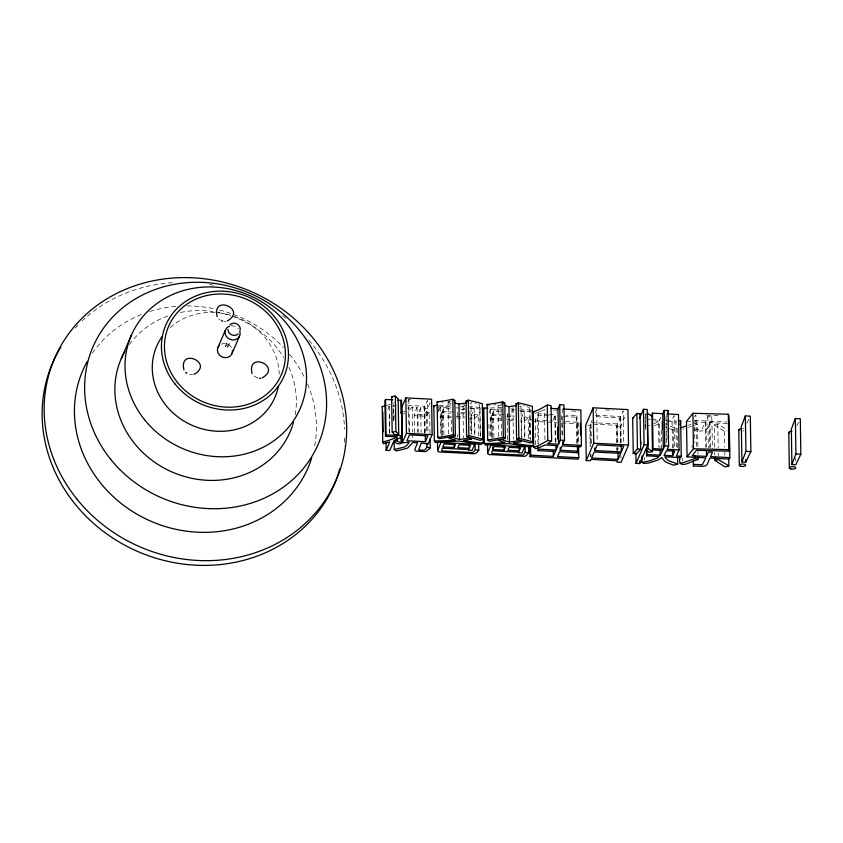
<?xml version="1.0" encoding="UTF-8"?>
<svg xmlns="http://www.w3.org/2000/svg" width="843" height="843" viewBox="0 0 843 843"><rect width="100%" height="100%" fill="white"/><g stroke="black" fill="none" stroke-linecap="round" stroke-linejoin="round"><path stroke-width="0.63" stroke-dasharray="4.21 3.16" d="M441.258 435.778L441.026 414.292L441.679 412.775L450.499 413.228M491.227 437.064L490.921 417.232L491.669 415.367L501.743 415.894M414.461 432.617L414.176 414.25L417.085 407.295L412.248 407.053L407.928 411.964M430.004 433.492L429.667 412.501A31.918 12.392 -0.9 0 1 426.347 411.742L425.315 413.281A37.408 14.521 -0.9 0 1 424.619 414.145L423.829 414.651A2.139 0.832 -0.9 0 1 423.06 414.84L418.518 414.598A1.633 0.632 -0.9 0 1 418.149 414.408L420.699 407.485L424.261 407.675L424.651 432.596M225.471 346.262L226.872 343.017M227.715 347.242A1.222 1.117 23.3 0 0 226.419 345.619A1.222 1.117 23.3 0 0 225.65 347.39A1.222 1.117 23.3 0 0 227.715 347.242L229.117 343.997A1.222 1.117 23.3 0 0 227.821 342.374A1.222 1.117 23.3 0 0 227.041 344.144A1.222 1.117 23.3 0 0 229.117 343.997M387.885 409.624L389.255 406.442L386.905 407.158M407.875 401.805L408.876 399.466L412.575 399.656M424.303 433.418L424.261 407.675M425.272 432.522L424.861 406.284L427.38 400.425L427.917 433.608M430.067 402.764L427.517 408.676L423.903 408.497M438.571 411.289L440.404 407.053L450.794 407.591M442.607 435.093L442.238 411.468L443.502 408.539L451.089 408.929M470.289 408.602L474.177 408.802L471.543 414.925L471.859 434.609M489.024 412.828L490.394 409.645L502.08 410.256M492.597 437.686L492.228 414.071L493.492 411.131L501.079 411.521M507.655 439.772L507.265 414.851L508.108 412.891M520.268 411.194L524.167 411.395L521.532 417.517L521.849 437.201M538.013 444.061L537.56 415.199L538.192 413.723L548.066 414.24M553.166 419.983L554.842 416.094L551.132 415.905M555.906 442.175L555.474 414.619L556.422 412.417M576.738 443.45L576.317 417.211L576.949 415.736L565.843 415.167M577.919 443.386L577.613 423.713L578.224 422.28L561.954 421.437M590.174 446.316L589.847 425.315L590.427 423.966L590.785 446.274M591.365 443.566L591.027 422.575L592.06 420.172M595.211 412.849L596.686 409.435L597.181 440.921M616.602 442.438L616.349 426.695L616.939 425.346L592.956 424.092M617.824 442.312L617.54 423.945L620.121 417.938L594.873 416.632M621.154 442.754L620.743 416.516L623.198 410.804L623.715 443.608M620.754 442.659L620.501 426.916L625.97 414.208M672.514 447.939L672.071 420.383L674.105 415.673L674.621 448.476M686.487 421.447L705.338 422.427L701.84 429.129A2.223 0.864 -0.9 0 1 701.123 429.319L698.478 429.34A38.515 14.963 -0.9 0 1 697.214 429.256L694.516 429.034M706.371 447.211L705.96 420.973L707.825 416.642L711.871 416.853L712.377 448.339M727.34 423.565L709.385 422.638C708.879 432.259 701.239 431.31 694.548 430.668M710.428 447.422L710.006 421.184L711.871 416.853M666.939 413.123L667.013 441.447M746.909 423.197L749.174 418.507M796.898 425.789L798.595 422.28M661.081 417.18L659.574 419.74L660.016 447.285M478.497 435.852L478.16 414.861L474.641 414.229L473.65 415.683A34.468 13.393 -0.9 0 1 472.965 416.505L472.575 416.79A2.403 0.927 -0.9 0 1 471.795 417.064L470.067 417.232M528.487 438.444L528.15 417.454L524.631 416.821L523.64 418.276A34.468 13.393 -0.9 0 1 522.955 419.097L522.555 419.392A2.403 0.927 -0.9 0 1 521.785 419.666L520.711 419.803M407.812 408.233L408.592 406.863L408.981 431.785M429.667 412.501L425.715 415.936A4.415 1.718 -0.9 0 1 424.524 416.189L415.546 415.673A3.825 1.486 -0.9 0 1 414.672 415.251L414.176 414.25M478.16 414.861L477.454 415.736A51.876 20.148 -0.9 0 1 476.2 417.106L474.957 418.012A3.888 1.507 -0.9 0 1 474.029 418.318L469.783 418.613M528.15 417.454L527.444 418.339A51.876 20.148 -0.9 0 1 526.19 419.709L524.947 420.604A3.888 1.507 -0.9 0 1 524.019 420.92L520.352 421.226M694.516 416.632L695.928 414.84L696.423 446.326M404.798 411.142L403.639 411.753M654.189 423.713L655.907 422.891A22.392 8.693 -0.9 0 0 658.509 421.068L658.92 447.306M654.484 425.747L656.528 424.925A27.893 10.833 -0.9 0 0 660.585 422.596M669.721 428.634L673.199 429.825L674.885 429.224A29.294 11.38 -0.9 0 1 677.098 428.518M404.861 413.481L403.534 413.924M691.292 426.421L688.404 427.401M448.592 433.882L448.097 402.396L451.016 401.521M683.051 429.066L683.905 428.813M648.71 425.546L649.942 425.209M393.649 420.583L393.428 406.147L396.347 405.388M714.674 447.264L714.327 424.956L724.485 431.49L726.993 430.847M714.327 424.956L717.793 424.198L725.296 428.571A165.449 64.258 -0.9 0 1 727.098 429.74M644.6 426.474L646.033 426.179M501.532 408.866L489.572 409.498M450.12 406.379L438.002 406.937M224.322 321.394L225.819 321.331M192.636 374.671L189.633 374.524M718.183 415.588L705.781 415.23M605.527 409.888L613.093 410.288M553.503 410.014L557.371 410.214M571.512 410.952L578.972 411.342M455.989 407.854L465.083 408.328M511.174 410.72L513.777 410.857M407.591 405.388L424.861 406.284M595.495 415.199L620.743 416.516M694.295 420.372L705.96 420.973M710.006 421.184L726.677 422.048M461.079 409.445L464.883 409.645M511.069 412.048L513.608 412.174M646.592 419.066L650.49 419.266M651.787 419.329L659.574 419.74M665.938 420.067L672.071 420.383M549.299 414.303L555.474 414.619M654.758 420.868L658.509 421.068M667.919 421.553L676.434 421.995M537.56 415.199L549.899 415.831M563.978 416.568L576.317 417.211M442.238 411.468L453.608 412.069M461.079 412.448L467.422 412.785M492.228 414.071L503.598 414.661M507.265 414.851L513.608 415.178M460.584 413.755L464.356 413.945M506.791 416.147L514.346 416.547M591.027 422.575L617.54 423.945M533.872 419.972L530.089 419.782L529.478 421.205L529.752 438.265M535.126 420.046L552.745 420.952M451.258 416.294L441.774 415.588A2.487 0.969 -0.9 0 1 441.226 415.304L440.931 414.788M456.316 416.558L465.167 417.011M501.248 418.887L491.764 418.191A2.487 0.969 -0.9 0 1 491.216 417.907L490.921 417.38M506.306 419.15L510.099 419.35M511.364 419.414L513.893 419.54M532.081 421.342L556.801 422.628M561.996 422.901L577.613 423.713M451.405 417.664L439.266 416.79M456.474 417.928L464.093 418.318M501.385 420.257L488.782 419.256M509.003 420.657L514.082 420.92M587.771 425.209L589.847 425.315M616.349 426.695L620.501 426.916M480.489 408.802A28.514 11.075 -0.9 0 0 479.973 409.097L469.72 407.801M519.709 410.393L529.984 411.7L530.405 439.456M514.409 409.487L510.71 408.739M464.419 406.895L460.721 406.147M519.351 404.566L520.184 404.788M471.037 402.427L471.89 402.648M523.577 405.725L524.441 405.968M475.315 403.618L476.179 403.871M527.044 406.716L528.803 407.243M478.813 404.651L479.699 404.914L480.194 436.4M257.747 378.054L253.775 375.883M697.856 446.442L697.509 424.145L694.495 423.028L694.801 442.712M670.28 426.284L677.108 428.529L677.414 448.202M393.428 406.147L394.092 406.537M394.134 414.345L393.818 420.625M218.853 319.002L220.034 319.961M795.655 458.171L795.697 460.794M724.485 431.49L724.738 447.233M724.822 452.48L724.864 455.104M717.793 424.198L718.173 447.823M718.247 453.07L718.289 455.694M714.759 452.512L714.801 455.136M709.385 422.638L709.785 447.559M707.825 416.642L708.32 448.128M705.338 422.427L705.728 447.348M697.941 451.69L697.983 454.314M692.103 445.167L692.135 447.791M682.672 458.16L682.714 460.784M675.886 420.583L676.318 448.139M673.199 429.825L673.494 448.191M665.97 416.558L666.402 444.113M661.333 429.951L661.629 448.318M645.369 413.671L645.622 429.414M645.338 428.697L645.116 414.271A67.071 26.049 -0.9 0 1 646.023 414.904M644.305 457.317L644.347 459.941M641.744 441.458L641.786 444.082M620.954 455.778L620.996 458.402M620.121 417.938L620.522 442.87M617.908 447.57L617.951 450.194M616.939 425.346L617.202 442.396M617.287 447.644L617.329 450.267M616.686 447.686L616.728 450.31M590.901 454.145L590.943 456.769M590.3 454.187L590.342 456.811M578.224 422.28L578.561 443.27M576.949 415.736L577.392 443.292M562.197 408.971L562.66 437.833M561.649 415.683L562.007 437.991M554.842 416.094L555.252 442.333M544.957 439.719L544.483 409.55A59.326 23.035 -0.9 0 1 541.754 410.826M538.192 413.723L538.666 443.903M535.316 418.549L535.726 444.788M529.689 407.517L530.184 439.003M524.631 416.821L524.957 437.812M524.167 411.395L524.588 437.633M521.501 437.612L521.006 406.126A57.956 22.508 -0.9 0 1 519.562 406.431M512.934 407.601L513.429 439.087M501.501 435.599L501.005 404.113A54.827 21.296 -0.9 0 0 501.459 404.292M498.582 436.484L498.087 404.998A54.163 21.033 -0.9 0 0 501.511 406.252M493.492 411.131L493.903 437.369M491.669 415.367L492.017 437.665M490.394 409.645L490.826 437.201M488.94 424.177L489.161 438.613M479.994 409.108L480.426 436.653M474.641 414.229L474.967 435.22M474.177 408.802L474.598 435.041M471.49 433.702L471.016 403.534A57.956 22.508 -0.9 0 1 470.057 403.734M469.983 411.226L470.331 433.523M462.965 406.315L463.46 437.802M457.275 412.259L457.338 416.189M457.623 434.556L457.665 437.18M451.311 419.888L451.511 433.007M443.502 408.539L443.913 434.777M441.679 412.775L442.027 435.072M440.404 407.053L440.836 434.598M438.718 407.148L438.824 413.713M426.347 411.742L426.684 432.733M420.699 407.485L421.089 432.417M417.938 413.976L418.223 432.448M417.085 407.295L417.475 432.227M412.248 407.053L412.649 431.974M412.67 433.291L412.775 439.846M408.876 399.466L409.403 432.259M393.85 420.668L393.607 404.925A65.027 25.248 -0.9 0 0 394.102 404.735M389.255 406.442L389.666 432.68M389.213 415.114L389.508 433.481M394.408 402.585A47.503 18.451 -0.9 0 1 392.764 403.291M390.14 404.282A47.503 18.451 -0.9 0 1 386.347 405.494M464.525 404.756A57.956 22.508 -0.9 0 1 463.471 404.925M479.878 407.464A71.381 27.724 -0.9 0 1 469.751 406.252M465.115 405.472A71.381 27.724 -0.9 0 1 463.998 405.251M450.836 404.882A89.358 34.7 -0.9 0 1 439.287 405.43M451.131 403.523A54.163 21.033 -0.9 0 1 448.086 402.396M449.877 401.416A114.5 44.468 -0.9 0 1 447.875 401.774M442.796 402.617A114.5 44.468 -0.9 0 1 441.764 402.764M531.216 410.183A71.381 27.724 -0.9 0 1 519.731 408.855M529.962 411.7A28.514 11.075 -0.9 0 1 531.079 411.068M502.049 407.39A89.358 34.7 -0.9 0 1 489.277 408.033M501.859 403.628A114.5 44.468 -0.9 0 1 500.858 403.818M495.842 404.714A114.5 44.468 -0.9 0 1 493.808 405.051M489.688 405.662A114.5 44.468 -0.9 0 1 488.645 405.81M541.195 411.068A59.326 23.035 -0.9 0 1 539.478 411.774M538.888 412.006A59.326 23.035 -0.9 0 1 536.485 412.891M535.863 413.102A59.326 23.035 -0.9 0 1 535.242 413.302M667.076 424.503A26.681 10.358 -0.9 0 1 665.865 423.513M666.813 427.317A30.896 12.002 -0.9 0 1 665.97 426.853M697.509 424.145A193.226 75.038 -0.9 0 1 694.326 425.336M690.923 424.387A121.023 46.997 -0.9 0 1 688.183 425.357M743.958 430.773A3.193 1.243 -0.9 0 1 742.841 431.015M742.82 428.634A3.193 1.243 -0.9 0 1 743.916 428.834M230.993 325.862A7.671 6.965 23.3 0 1 238.348 328.686M221.277 344.176A7.671 6.965 23.3 0 1 231.888 348.254M170.202 327.558A64.416 58.483 23.3 0 1 214.839 312.511M218.579 312.806A64.416 58.483 23.3 0 1 230.908 315.271M234.512 316.431A64.416 58.483 23.3 0 1 279.265 373.997M129.411 344.471A92.024 83.541 23.3 0 1 168.474 315.756M180.413 312.458A92.024 83.541 23.3 0 1 213.163 311.573M215.692 311.973A92.024 83.541 23.3 0 1 230.655 315.725M231.878 316.146A92.024 83.541 23.3 0 1 283.733 357.537M288.917 367.4A92.024 83.541 23.3 0 1 294.86 416.663M92.424 353.091A122.699 111.392 23.3 0 1 143.858 313.564M149.906 311.488A122.699 111.392 23.3 0 1 176.556 306.325M187.041 305.904A122.699 111.392 23.3 0 1 214.933 308.949M219.601 310.055A122.699 111.392 23.3 0 1 283.417 347.39M289.497 354.281A122.699 111.392 23.3 0 1 304.323 377.053M307.537 384.018A122.699 111.392 23.3 0 1 314.439 447.359M75.059 328.138A153.384 139.232 23.3 0 1 78.494 324.481M82.087 320.941A153.384 139.232 23.3 0 1 172.657 282.647M209.675 284.565A153.384 139.232 23.3 0 1 213.363 285.219M282.69 315.777A153.384 139.232 23.3 0 1 286.631 318.823M308.875 340.277A153.384 139.232 23.3 0 1 344.555 429.192M344.576 438.012A153.384 139.232 23.3 0 1 344.113 445.536"/><path stroke-width="1.26" d="M240.139 330.245C241.267 324.84 233.996 320.909 230.044 324.724M478.613 443.724L478.719 450.278L478.013 451.163A58.452 22.698 -0.9 0 1 477.054 452.238L475.515 453.429A3.888 1.507 -0.9 0 1 474.588 453.745L438.94 451.943A4.531 1.76 -0.9 0 1 438.023 451.405L437.665 450.183L440.963 442.47L474.746 444.229L472.101 450.352L468.445 450.162L468.697 449.572L442.238 448.191L441.785 450.731A2.487 0.969 -0.9 0 0 442.333 451.016L472.354 452.491A2.403 0.927 -0.9 0 0 473.134 452.217L473.524 451.922A34.468 13.393 -0.9 0 0 474.198 451.1L475.199 449.656L475.115 444.409M528.603 446.316L528.709 452.881L528.003 453.755A58.452 22.698 -0.9 0 1 527.044 454.83L525.505 456.031A3.888 1.507 -0.9 0 1 524.578 456.337L488.929 454.535A4.531 1.76 -0.9 0 1 488.013 453.998L487.654 452.775L490.953 445.072L524.736 446.822L522.091 452.944L518.434 452.754L518.687 452.164L492.228 450.794L491.775 453.323A2.487 0.969 -0.9 0 0 492.323 453.608L522.344 455.083A2.403 0.927 -0.9 0 0 523.124 454.809L523.514 454.525M745.37 415.915L741.355 426.505L741.914 461.932L745.77 462.133L750.86 451.595L750.302 416.168L745.37 415.915L745.929 451.332L741.914 461.932M795.36 418.507L791.345 429.108L791.904 464.525L795.76 464.725L800.85 454.187L800.292 418.771L795.36 418.507L795.918 453.934L791.904 464.525M121.255 358.696L131.434 335.061M217.916 347.527L225.545 329.803M231.973 353.66L239.602 335.935M392.891 399.845L385.525 399.466L384.924 400.857L385.483 436.274L397.253 436.885A47.503 18.451 -0.9 0 1 382.775 441.985L383.323 443.734L389.814 441.858L386.157 450.352L389.772 450.541L394.166 440.341A65.027 25.248 -0.9 0 0 401.458 437.085L402.048 435.715L401.489 400.288L397.801 400.098M385.483 436.274L386.083 434.883L385.525 399.466M401.489 400.288L400.899 401.668L401.078 413.47M426.853 443.228L426.916 447.159L425.884 448.708A37.408 14.521 -0.9 0 1 425.178 449.572L424.387 450.078A2.139 0.832 -0.9 0 1 423.618 450.257L419.076 450.014A1.633 0.632 -0.9 0 1 418.708 449.835L421.258 442.912L428.075 444.103L432.153 434.64L431.595 399.224L405.862 397.885L401.795 407.348L402.353 442.765L409.15 442.28L407.169 445.136L404.629 446.98L394.271 449.488L394.145 441.616M402.353 442.765L406.431 433.313L405.862 397.885M425.42 441.7L427.938 435.852L409.445 434.883L406.916 440.741L425.42 441.7L425.315 435.146M454.177 447.485L455.441 444.546L444.061 443.955L442.796 446.895L454.177 447.485L454.114 443.555M469.256 448.265L470.52 445.336L459.098 444.735L457.833 447.675L469.256 448.265L469.193 444.335M492.786 449.488L494.051 446.558L505.431 447.148L504.167 450.078L492.786 449.488L492.744 446.864M519.246 450.868L520.51 447.928L509.088 447.338L507.823 450.278L519.246 450.868L519.183 446.927M578.604 445.894L578.793 457.707L578.172 459.129L530.036 456.632L530.658 455.199L530.51 446.021M530.658 455.199L553.303 456.379L555.4 451.511L538.119 450.615L538.751 449.15L556.032 450.046L557.929 445.641L545.042 444.967A59.326 23.035 -0.9 0 1 535.8 448.729A27.83 10.811 -0.9 0 0 533.714 447.254A51.823 20.127 -0.9 0 0 540.437 444.64L547.792 440.457L551.607 441.079L551.048 405.662L547.223 405.03L539.889 409.224A51.823 20.127 -0.9 0 1 533.176 411.827L533.735 447.254M551.607 441.079L547.602 443.608L558.561 444.177L558.003 408.75L559.741 404.703L563.946 404.925L564.504 440.341L562.766 444.387L581.407 445.357L580.848 409.93L563.44 409.034M558.561 444.177L560.3 440.13L559.741 404.703M577.434 445.915L577.508 451.163L560.226 450.267L562.133 445.863L580.774 446.822L581.407 445.357M593.156 407.791L585.695 425.104L586.254 460.531L590.406 460.742L590.985 459.393L617.497 460.763L616.918 462.122L621.059 462.333L628.52 445.02L627.961 409.593L593.156 407.791L593.714 443.207L586.254 460.531M577.508 451.163L576.875 452.628L559.594 451.732L557.508 456.6L578.793 457.707M594.789 450.562L597.244 444.851L623.757 446.232L621.302 451.932L594.789 450.562L594.747 447.939M618.098 459.372L620.68 453.365L594.178 451.985L591.586 457.991L618.098 459.372L617.993 452.817M639.5 418.613L643.515 409.287L647.171 409.477L647.74 444.904L645.928 449.098L648.046 448.697L649.289 449.467A70.844 27.513 -0.9 0 1 652.419 451.658L651.945 414.524L652.524 413.165L662.777 413.702L664.21 410.362L668.067 410.562L668.625 445.989L667.14 449.319L679.058 449.941L678.499 414.514L667.772 413.966M652.408 451.658L649.121 452.343L646.813 450.489A67.071 26.049 -0.9 0 0 645.675 449.688L639.7 463.555L636.043 463.365L644.073 444.714L643.515 409.287M641.966 455.894L642.071 462.449L650.501 460.626L656.465 458.307A22.392 8.693 -0.9 0 0 659.068 456.484L646.57 455.842L647.087 450.552M668.067 410.562L667.498 411.879M652.524 413.165L653.083 448.592L652.503 449.951L662.703 450.478L660.132 455.157L647.15 454.482M653.083 448.592L663.336 449.129L664.769 445.789L664.21 410.362M678.278 420.71L680.67 420.836L680.122 424.809M672.63 455.81L674.663 451.1L666.507 450.678L664.042 455.368L672.63 455.81L672.556 450.562M679.058 449.941L676.444 456.01L681.228 456.253L680.67 420.836M681.228 456.253L680.638 457.612L664.821 456.79L666.434 458.94A26.681 10.358 -0.9 0 0 669.943 461.29L677.667 463.945L677.561 457.391M729.806 457.612L729.184 459.056L709.943 458.055L707.193 464.398L705.696 465.779L701.913 466.39L693.452 466A35.006 13.593 -0.9 0 0 693.473 465.188L693.378 464.314L701.682 464.735A2.223 0.864 -0.9 0 0 702.398 464.556L705.897 457.844L687.056 456.864L686.487 421.447L692.893 413.291L728.32 414.24L729.005 415.799L729.564 451.216L696.487 450.257L692.261 455.663L706.518 456.4L708.383 452.069L712.43 452.28L710.575 456.611L729.806 457.612L729.248 422.185L728.615 423.629M525.105 447.001L525.189 452.248L524.198 453.703A34.468 13.393 -0.9 0 1 523.514 454.525M430.088 438.739L430.225 447.918L426.273 451.363A4.415 1.718 -0.9 0 1 425.083 451.616L416.105 451.1A3.825 1.486 -0.9 0 1 415.23 450.668L414.777 449.424L417.643 442.723L412.807 442.47L408.086 447.644A15.574 6.049 -0.9 0 1 406.6 448.423L396.294 450.931L394.271 449.488M640.079 413.787L640.638 449.214L636.391 453.987L633.251 453.513L632.693 418.086A92.382 35.88 -0.9 0 0 633.704 417.085L636.886 413.428L640.079 413.787L639.405 414.651M687.056 456.864L693.452 448.718L692.893 413.291M636.886 413.428L637.445 448.855L634.263 452.501A92.382 35.88 -0.9 0 1 633.251 453.513M238.158 333.923C234.533 337.369 227.905 334.481 227.968 329.476M481.975 408.012L482.586 407.717L483.144 443.144L482.533 443.439A28.514 11.075 -0.9 0 0 480.542 444.524L458.95 441.026L435.346 442.417A22.287 8.662 -0.9 0 0 434.366 440.942L433.818 405.515M532.365 410.415L533.134 445.736L532.523 446.031A28.514 11.075 -0.9 0 0 530.532 447.117L508.94 443.618L485.336 445.009A22.287 8.662 -0.9 0 0 484.356 443.534L483.808 408.117A89.358 34.7 -0.9 0 0 487.928 408.054M482.944 439.192L480.257 440.341L466.622 436.548L466.063 401.131L468.318 400.172L477.149 402.322A130.496 50.675 -0.9 0 1 479.572 402.965L482.386 403.765L482.944 439.192L468.877 435.599L466.622 436.548M532.934 441.785L530.247 442.933L516.611 439.15L516.042 403.723L518.308 402.764L527.138 404.925A130.496 50.675 -0.9 0 1 529.552 405.567L532.376 406.368L532.934 441.785L518.866 438.191L516.611 439.15M227.252 320.993C247.673 309.539 211.646 293.828 217.146 316.589M194.069 374.345C214.501 362.89 178.463 347.179 183.964 369.929M262.173 377.875C282.605 366.42 246.567 350.709 252.078 373.47M698.025 456.938L698.067 459.561C692.029 460.563 676.813 471.522 680.048 456.927M402.659 412.143L400.92 412.691M401.078 443.07C399.424 445.884 390.246 440.467 396.905 440.805A47.535 18.462 -0.9 0 1 398.065 441.384L401.078 443.07L400.973 436.516M728.689 458.065L728.816 465.937L725.043 466.917L714.885 460.383L714.843 457.76M714.885 460.383L718.352 459.625L725.855 463.987A165.449 64.258 -0.9 0 1 728.816 465.937M398.728 434.366L394.714 434.904L393.07 432.944A52.414 20.358 -0.9 0 0 392.164 432.016L391.595 396.6L395.356 396.115L398.17 398.95L398.728 434.366L395.915 431.532L395.356 396.115M392.153 432.016L395.915 431.532M259.244 378.275L260.74 378.212M729.564 451.216L728.879 449.667L693.452 448.718M550.7 408.37L558.003 408.75M560.3 440.13L564.504 440.341M644.073 444.714L647.74 444.904M664.769 445.789L668.625 445.989M406.431 433.313L432.153 434.64M593.714 443.207L628.52 445.02M745.929 451.332L750.86 451.595M795.918 453.934L800.85 454.187M386.083 434.883L402.048 435.715M637.445 448.855L640.638 449.214M632.693 418.086L633.567 418.223M528.709 452.881L525.189 452.248M478.719 450.278L475.368 449.677M516.042 403.723L516.864 403.923M466.063 401.131L467.696 401.542M221.372 320.688L222.815 321.172M680.164 463.492A121.023 46.997 -0.9 0 0 695.043 458.455L698.067 459.561M471.574 438.95L469.235 437.896A61.676 23.952 -0.9 0 1 459.519 439.477A54.827 21.296 -0.9 0 1 451.574 436.937L448.655 437.823A54.163 21.033 -0.9 0 0 455.009 439.983M487.064 404.44A84.563 32.845 -0.9 0 0 502.807 401.869L504.809 403.038L505.368 438.465A114.5 44.468 -0.9 0 1 489.203 441.237L487.644 439.888L487.085 404.461L487.812 405.04M452.796 399.245L454.82 400.446L455.378 435.873A114.5 44.468 -0.9 0 1 439.214 438.634L437.759 437.369L437.096 401.869A84.563 32.845 -0.9 0 0 452.817 399.266L453.355 434.672L455.378 435.873M505.368 438.465L503.345 437.264L502.786 401.848M643.789 463.46L648.847 462.976L657.087 460.341A27.893 10.833 -0.9 0 0 661.776 457.507L663.251 459.762A30.896 12.002 -0.9 0 0 667.371 462.744L673.757 465.241L675.443 464.651A29.294 11.38 -0.9 0 1 677.656 463.945M437.096 401.869L437.917 402.532M437.654 437.285L437.759 437.369A84.563 32.845 -0.9 0 0 453.376 434.693M185.671 372.353L186.851 373.301M385.346 405.768A47.503 18.451 -0.9 0 1 382.216 406.558L382.3 406.8M382.775 441.985L382.216 406.558M788.763 432.522L789.322 467.939M745.728 459.509L745.77 462.133M738.774 429.919L739.332 465.347M728.763 432.817L728.974 445.936M728.32 414.24L728.879 449.667M706.434 451.153L706.518 456.4M695.011 455.831L695.053 458.455M693.315 460.383L693.452 466M662.777 413.702L663.336 449.129M662.25 421.616L662.366 429.487M660.058 449.909L660.132 455.157M648.046 448.697L647.487 413.281L648.731 414.039A70.844 27.513 -0.9 0 1 651.628 416.052M646.465 449.277L646.57 455.842M639.658 460.931L639.7 463.555M635.875 452.87L636.043 463.365M621.196 445.378L621.302 451.932M580.405 423.207L580.595 435.02M577.961 446.01L578.087 453.882M562.724 441.764L562.766 444.387M560.195 447.644L560.226 450.267M557.644 427.275L557.824 439.077M555.969 446.116L556.032 450.046M553.219 451.131L553.303 456.379M547.223 405.03L547.792 440.457M538.055 446.685L538.119 450.615M529.868 446.137L530.036 456.632M518.308 402.764L518.866 438.191M504.314 405.293A54.827 21.296 -0.9 0 0 508.951 406.653L509.509 442.069A61.676 23.952 -0.9 0 0 519.225 440.499L521.564 441.553A57.956 22.508 -0.9 0 1 513.492 443.018M504.103 446.147L504.167 450.078M487.486 445.188L487.612 453.06M468.318 400.172L468.877 435.599M454.82 402.859A54.827 21.296 -0.9 0 0 458.961 404.05L459.519 439.477M437.496 442.586L437.622 450.457M396.863 438.181L396.905 440.805M386.031 442.48L386.157 450.352M382.827 412.248L383.133 431.922M430.225 447.918A31.918 12.392 -0.9 0 1 426.906 447.159M455.02 440.014A89.358 34.7 -0.9 0 1 434.387 440.91M483.165 443.112A71.381 27.724 -0.9 0 1 463.46 440.457A57.956 22.508 -0.9 0 0 471.574 438.95M509.509 442.069A54.827 21.296 -0.9 0 1 501.564 439.54L498.645 440.415A54.163 21.033 -0.9 0 0 504.999 442.575A89.358 34.7 -0.9 0 1 484.377 443.502M533.155 445.705A71.381 27.724 -0.9 0 1 513.44 443.049M503.366 437.285A84.563 32.845 -0.9 0 1 487.623 439.867M642.081 462.449A28.989 11.265 -0.9 0 1 643.778 463.46M391.605 396.6A52.414 20.358 -0.9 0 1 392.353 397.348M466.348 402.922A61.676 23.952 -0.9 0 1 458.961 404.05M433.808 405.525A22.287 8.662 -0.9 0 1 434.588 406.558M437.949 405.462A89.358 34.7 -0.9 0 1 433.829 405.483M454.82 400.446A114.5 44.468 -0.9 0 1 453.84 400.646M516.337 405.515A61.676 23.952 -0.9 0 1 508.94 406.642M483.798 408.117A22.287 8.662 -0.9 0 1 484.272 408.697M504.809 403.038A114.5 44.468 -0.9 0 1 503.829 403.239M533.155 411.827A27.83 10.811 -0.9 0 1 534.072 412.406M686.318 425.989A121.023 46.997 -0.9 0 1 680.575 427.791M739.058 430.373A3.193 1.243 -0.9 0 1 741.397 428.623M789.448 433.228A3.193 1.243 -0.9 0 1 789.101 431.922A3.193 1.243 -0.9 0 1 791.999 431.194M239.781 331.194A7.671 6.965 23.3 0 1 235.113 339.687A7.671 6.965 23.3 0 1 225.534 334.987A7.671 6.965 23.3 0 1 229.581 326.188M232.457 350.288A7.671 6.965 23.3 0 1 223.216 357.358A7.671 6.965 23.3 0 1 218.59 346.347M219.022 345.809A7.671 6.965 23.3 0 1 219.517 345.324M278.264 386.684A64.416 58.483 23.3 0 1 192.341 425.441A64.416 58.483 23.3 0 1 162.446 336.146M292.468 425.736A92.024 83.541 23.3 0 1 171.529 471.774A92.024 83.541 23.3 0 1 124.943 351.373M293.49 422.375A92.024 83.541 23.3 0 1 292.827 424.619M311.72 457.97A122.699 111.392 23.3 0 1 151.392 521.448A122.699 111.392 23.3 0 1 87.282 361.362M339.824 468.824A153.384 139.232 23.3 0 1 137.578 551.427A153.384 139.232 23.3 0 1 60.854 347.105M740.892 466.348A3.193 1.243 -0.9 0 0 745.718 465.241A3.193 1.243 -0.9 0 0 740.976 464.198A3.193 1.243 -0.9 0 0 740.892 466.348M790.882 468.94A3.193 1.243 -0.9 0 0 795.708 467.833A3.193 1.243 -0.9 0 0 790.966 466.79A3.193 1.243 -0.9 0 0 790.882 468.94M175.123 384.113A64.416 58.483 23.3 0 0 283.986 376.357A64.416 58.483 23.3 0 0 215.724 291.32A64.416 58.483 23.3 0 0 175.123 384.113M177.494 382.511A61.349 55.691 23.3 0 0 281.172 375.124A61.349 55.691 23.3 0 0 216.156 294.144A61.349 55.691 23.3 0 0 177.494 382.511M144.606 419.751A92.024 83.541 23.3 0 0 300.129 408.665A92.024 83.541 23.3 0 0 202.605 287.178A92.024 83.541 23.3 0 0 144.606 419.751M110.707 459.34A122.699 111.392 23.3 0 0 318.064 444.567A122.699 111.392 23.3 0 0 188.031 282.595A122.699 111.392 23.3 0 0 110.707 459.34M76.797 498.94A153.384 139.232 23.3 0 0 335.999 480.478A153.384 139.232 23.3 0 0 173.468 278A153.384 139.232 23.3 0 0 76.797 498.94"/></g></svg>
